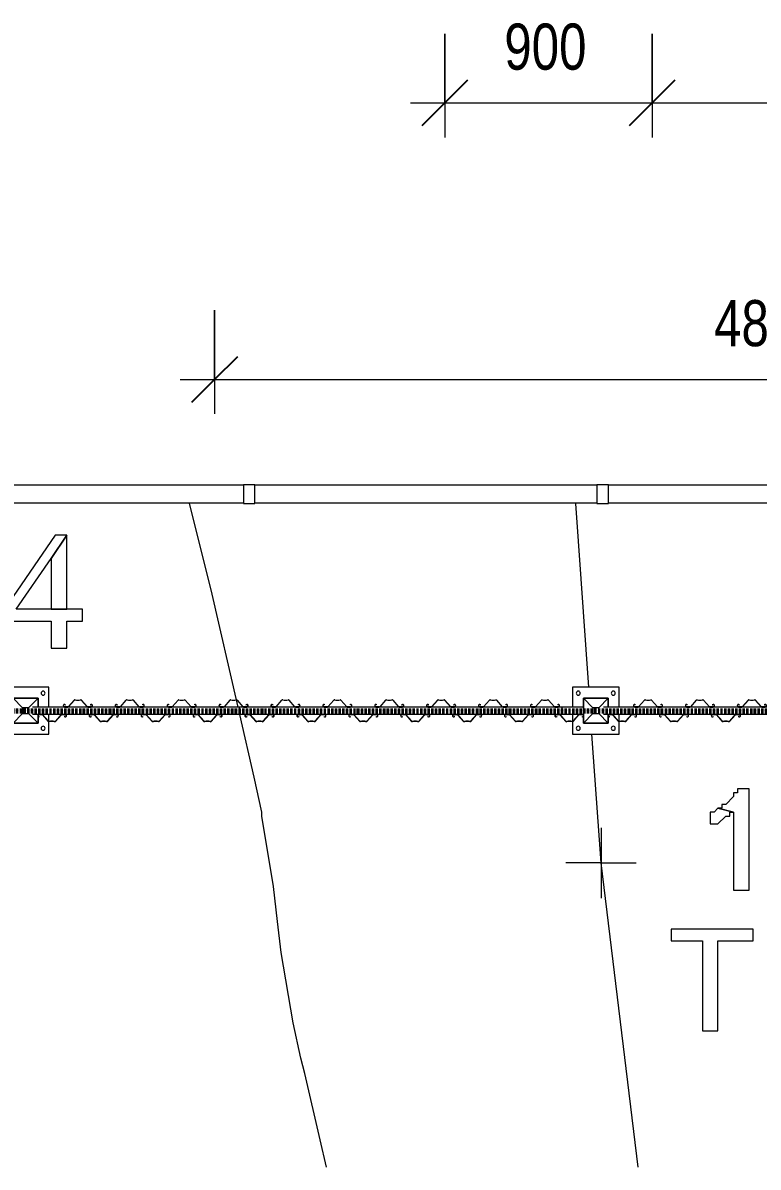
# Model space of a CAD drawing. Header units: millimetres. Extents: x -1971 to 39113, y -25802 to 13528.
# Drawn here: x 4451 to 7644, y -12172 to -7207 of the extents above; entities that cross this region are included whole.
import ezdxf

# ---------------------------------------------------------------- set-up
doc = ezdxf.new("R2010")
doc.units = ezdxf.units.MM
doc.linetypes.add('Boundary', pattern=[16, 10, -3, 0, -3])
for name, color, linetype, lineweight in [('2 Hoop survey', 8, 'Continuous', 9), ('A-ANNO-DIMS', 211, 'Continuous', 9), ('A-ANNO-DIMS-100', 211, 'Continuous', 9), ('A-FLOR-HRAL', 11, 'Continuous', 9), ('A-GLAZ-CWMG', 51, 'Continuous', 9), ('C-PROP-LINE', 91, 'Boundary', 70), ('默认', 18, 'Continuous', 9)]:
    doc.layers.add(name, color=color, linetype=linetype, lineweight=lineweight)
doc.styles.add('Avenir_1', font='', dxfattribs={"width": 0.8, "height": 200})
doc.styles.get('Avenir_1').set_extended_font_data('Avenir')
doc.dimstyles.new('OJID-2_0mm_Diagonal_Tick', dxfattribs={"dimscale": 304.8, "dimtxt": 282.499429, "dimasz": 0.656168, "dimexe": 0.492126, "dimexo": 0.0625, "dimgap": 0.164042, "dimtad": 1, "dimdsep": 46, "dimtxsty": 'Avenir_1', "dimblk1": 'OBLIQUE', "dimblk2": 'OBLIQUE', "dimsah": 1, "dimcen": 0.09, "dimdle": 0.492126, "dimazin": 3, "dimtfac": 1, "dimtdec": 4, "dimtix": 1, "dimtmove": 0, "dimatfit": 3, "dimfxl": 0.984252, "dimfxlon": 1, "dimtvp": 1, "dimtolj": 1, "dimarcsym": 2})

# ---------------------------------------------------------------- blocks, each defined once
blk = doc.blocks.new('2 Hoop survey-1260670-Ground Floor')
at = {"layer": '默认', "color": 9}
for p, q in [((55338.5, 98.9), (55282.3, 897.3)), ((55392, -510.7), (55392, -815.5)), ((55392, -663.1), (55239.7, -663.1)), ((55392, -663.1), (55544.4, -663.1))]:
    blk.add_line(p, q, dxfattribs=at)
at = {"layer": '默认', "color": 9, "flags": 128}
for points in [[(53815.5, 13.2), (53698.8, 522.2), (53605, 897.3)], [(54199.1, -1983.1), (54172.9, -1865.3), (54105.2, -1577.4), (54088.3, -1509.7), (54054.4, -1357.3), (54003.6, -1052.5), (53986.7, -917), (53969.7, -764.7), (53918.9, -459.9), (53918.9, -442.9), (53885.1, -290.6), (53822.7, -18.6)], [(55553.5, -1983.1), (55392, -663.1), (55352.8, -104.3)]]:
    blk.add_lwpolyline(points, dxfattribs=at)
for points in [[(53072.3, 759.3), (53004.6, 657.7), (53004.6, 437.5), (53072.3, 437.5), (53072.3, 759.3), (53021.5, 759.3), (52801.4, 437.5), (52801.4, 386.7), (53004.6, 386.7), (53004.6, 268.2), (53072.3, 268.2), (53072.3, 386.7), (53140, 386.7), (53140, 437.5), (52852.2, 437.5), (53004.6, 657.7)], [(56035.5, -341.3), (55984.7, -341.3), (55984.7, -358.3), (55967.7, -358.3), (55967.7, -375.2), (55933.9, -409.1), (55917, -409.1), (55917, -426), (55900, -426), (55967.7, -442.9), (55967.7, -781.6), (56035.5, -781.6)], [(55900, -426), (55883.1, -442.9), (55866.2, -442.9), (55866.2, -493.7), (55900, -493.7), (55933.9, -459.9), (55950.8, -459.9), (55950.8, -442.9), (55967.7, -442.9)], [(56052.4, -950.9), (55696.8, -950.9), (55696.8, -1001.7), (55832.3, -1001.7), (55832.3, -1391.2), (55900, -1391.2), (55900, -1001.7), (56052.4, -1001.7)]]:
    blk.add_lwpolyline(points, close=True, dxfattribs=at)
blk = doc.blocks.new('栏杆扶手 - Surface-Mounted Center-1798717-Ground Floor')
at = {"layer": 'A-FLOR-HRAL'}
for p, q in [((-15.875, 101.6), (-101.6, 101.6)), ((-101.6, 101.6), (-101.6, -101.6)), ((101.6, 101.6), (15.875, 101.6)), ((101.6, -101.6), (101.6, 101.6)), ((-53.975, 53.975), (53.975, 53.975)), ((-53.975, 53.975), (-12.7, 12.7)), ((-53.975, -53.975), (-53.975, 53.975)), ((53.975, 53.975), (-53.975, 53.975)), ((-53.975, 53.975), (-53.975, -53.975)), ((12.7, 12.7), (53.975, 53.975)), ((53.975, 53.975), (53.975, -53.975)), ((53.975, -53.975), (53.975, 53.975)), ((12.7, 12.7), (-12.7, 12.7)), ((-12.7, 12.7), (-12.7, -12.7)), ((12.7, -12.7), (12.7, 12.7)), ((-53.975, -53.975), (-12.7, -12.7)), ((-12.7, -12.7), (12.7, -12.7)), ((53.975, -53.975), (12.7, -12.7)), ((-15.875, -53.975), (-53.975, -53.975)), ((-53.975, -53.975), (-15.875, -53.975)), ((53.975, -53.975), (15.875, -53.975)), ((15.875, -53.975), (53.975, -53.975)), ((-101.6, -101.6), (-15.875, -101.6)), ((15.875, -101.6), (101.6, -101.6))]:
    blk.add_line(p, q, dxfattribs=at)
for centre, start, end in [((-76.2, 76.2), 0, 180), ((-76.2, 76.2), 180, 0), ((76.2, 76.2), 0, 180), ((76.2, 76.2), 180, 0), ((-76.2, -76.2), 0, 180), ((-76.2, -76.2), 180, 0), ((76.2, -76.2), 0, 180), ((76.2, -76.2), 180, 0)]:
    blk.add_arc(centre, 8.731, start, end, dxfattribs=at)
blk = doc.blocks.new('栏杆扶手 - Right Side-V8-Ground Floor')
at = {"layer": 'A-FLOR-HRAL'}
for p, q in [((6.2, 53.8), (6.8, 54.4)), ((15.1, 57.8), (15.1, 43.2)), ((15.9, 43.2), (15.9, 57.8)), ((14.3, 41.4), (-14.4, 15.7)), ((-13.9, 15.1), (14.8, 40.8)), ((-14.4, -15.7), (14.3, -41.4)), ((14.8, -40.8), (-13.9, -15.1)), ((15.1, -43.2), (15.1, -57.8)), ((15.9, -57.8), (15.9, -43.2)), ((6.8, -54.4), (6.2, -53.8))]:
    blk.add_line(p, q, dxfattribs=at)
for centre, radius, start, end in [((10.2, 57.8), 5.65, 154.8659, 225.2595), ((10.2, 57.8), 4.86, 154.8951, 225.3019), ((10.2, 57.8), 4.86, 0, 28.1627), ((10.2, 57.8), 5.65, 360, 14.0787), ((-11.9, 12.6), 3.97, 129.2157, 193.4871), ((-64.6, 0), 50.2, 346.5129, 13.4871), ((-11.9, 12.6), 3.17, 129.2157, 193.4871), ((-64.6, 0), 51, 346.5129, 13.4871), ((12.7, 43.2), 2.38, 311.8471, 0), ((12.7, 43.2), 3.17, 311.8458, 0), ((-11.9, -12.6), 3.97, 166.5129, 230.7843), ((-11.9, -12.6), 3.18, 166.5129, 230.7843), ((12.7, -43.2), 2.38, 0, 48.1529), ((12.7, -43.2), 3.17, 0, 48.1542), ((10.2, -57.8), 5.65, 134.7405, 360), ((10.2, -57.8), 4.86, 134.6981, 0)]:
    blk.add_arc(centre, radius, start, end, dxfattribs=at)
blk = doc.blocks.new('栏杆扶手 - Left Side-1798714-Ground Floor')
at = {"layer": 'A-FLOR-HRAL'}
for p, q in [((-15.9, 57.8), (-15.9, 43.2)), ((-15.1, 43.2), (-15.1, 57.8)), ((-6.8, 54.4), (-6.2, 53.8)), ((-14.8, 40.8), (13.9, 15.1)), ((14.4, 15.7), (-14.3, 41.4)), ((-15.9, -43.2), (-15.9, -57.8)), ((-15.1, -57.8), (-15.1, -43.2)), ((13.9, -15.1), (-14.8, -40.8)), ((-14.3, -41.4), (14.4, -15.7)), ((-6.2, -53.8), (-6.8, -54.4))]:
    blk.add_line(p, q, dxfattribs=at)
for centre, radius, start, end in [((-10.2, 57.8), 5.65, 314.7405, 180), ((-10.2, 57.8), 4.86, 314.6981, 180), ((-12.7, 43.2), 3.17, 180, 228.1542), ((-12.7, 43.2), 2.38, 180, 228.1529), ((64.6, 0), 51, 166.5129, 193.4871), ((11.9, 12.6), 3.18, 346.5129, 50.7843), ((11.9, 12.6), 3.97, 346.5129, 50.7843), ((64.6, 0), 50.2, 166.5129, 193.4871), ((-12.7, -43.2), 3.17, 131.8458, 180), ((-12.7, -43.2), 2.38, 131.8471, 180), ((11.9, -12.6), 3.17, 309.2157, 13.4871), ((11.9, -12.6), 3.97, 309.2157, 13.4871), ((-10.2, -57.8), 5.65, 180, 45.2595), ((-10.2, -57.8), 4.86, 180, 45.3019)]:
    blk.add_arc(centre, radius, start, end, dxfattribs=at)
blk = doc.blocks.new('栏杆扶手 - Right Side-V6-Ground Floor')
at = {"layer": 'A-FLOR-HRAL'}
for p, q in [((6.2, 53.8), (6.8, 54.4)), ((15.1, 57.8), (15.1, 43.2)), ((15.9, 43.2), (15.9, 57.8)), ((14.3, 41.4), (-14.4, 15.7)), ((-13.9, 15.1), (14.8, 40.8)), ((-14.4, -15.7), (14.3, -41.4)), ((14.8, -40.8), (-13.9, -15.1)), ((15.1, -43.2), (15.1, -57.8)), ((15.9, -57.8), (15.9, -43.2)), ((6.8, -54.4), (6.2, -53.8))]:
    blk.add_line(p, q, dxfattribs=at)
for centre, radius, start, end in [((10.2, 57.8), 5.65, 360, 225.2595), ((10.2, 57.8), 4.86, 0, 225.3019), ((-11.9, 12.6), 3.97, 129.2157, 193.4871), ((-64.6, 0), 50.2, 346.5129, 13.4871), ((-11.9, 12.6), 3.17, 129.2157, 193.4871), ((-64.6, 0), 51, 346.5129, 13.4871), ((12.7, 43.2), 2.38, 311.8471, 0), ((12.7, 43.2), 3.17, 311.8458, 0), ((-11.9, -12.6), 3.97, 166.5129, 230.7843), ((-11.9, -12.6), 3.18, 166.5129, 230.7843), ((12.7, -43.2), 2.38, 0, 48.1529), ((12.7, -43.2), 3.17, 0, 48.1542), ((10.2, -57.8), 5.65, 134.7405, 360), ((10.2, -57.8), 4.86, 134.6981, 0)]:
    blk.add_arc(centre, radius, start, end, dxfattribs=at)
blk = doc.blocks.new('栏杆扶手 - Right Side-V7-Ground Floor')
at = {"layer": 'A-FLOR-HRAL'}
for p, q in [((6.2, 53.8), (6.8, 54.4)), ((15.1, 57.8), (15.1, 43.2)), ((15.9, 43.2), (15.9, 57.8)), ((14.3, 41.4), (-14.4, 15.7)), ((-13.9, 15.1), (14.8, 40.8)), ((-14.4, -15.7), (14.3, -41.4)), ((14.8, -40.8), (-13.9, -15.1)), ((15.1, -43.2), (15.1, -57.8)), ((15.9, -57.8), (15.9, -43.2)), ((6.8, -54.4), (6.2, -53.8))]:
    blk.add_line(p, q, dxfattribs=at)
for centre, radius, start, end in [((10.2, 57.8), 5.65, 360, 225.2595), ((10.2, 57.8), 4.86, 0, 225.3019), ((-11.9, 12.6), 3.97, 129.2157, 193.4871), ((-64.6, 0), 50.2, 346.5129, 13.4871), ((-11.9, 12.6), 3.17, 129.2157, 193.4871), ((-64.6, 0), 51, 346.5129, 13.4871), ((12.7, 43.2), 2.38, 311.8471, 0), ((12.7, 43.2), 3.17, 311.8458, 0), ((-11.9, -12.6), 3.97, 166.5129, 230.7843), ((-11.9, -12.6), 3.18, 166.5129, 230.7843), ((12.7, -43.2), 2.38, 0, 48.1529), ((12.7, -43.2), 3.17, 0, 48.1542), ((10.2, -57.8), 5.65, 134.7405, 205.1341), ((10.2, -57.8), 4.86, 134.6981, 205.1049), ((10.2, -57.8), 4.86, 331.8373, 0), ((10.2, -57.8), 5.65, 345.9213, 360)]:
    blk.add_arc(centre, radius, start, end, dxfattribs=at)
blk = doc.blocks.new('栏杆扶手 - 栏杆扶手-2236474-Ground Floor')
at = {"layer": 'A-FLOR-HRAL'}
for p, q in [((5391.2, -10175.8), (4493.2, -10175.8)), ((5391.2, -10207.5), (5391.2, -10175.8)), ((6793.8, -10175.8), (5391.2, -10175.8)), ((6793.8, -10207.5), (6793.8, -10175.8)), ((6885.3, -10175.8), (6793.8, -10175.8)), ((8596.1, -10175.8), (6972.9, -10175.8)), ((5391.2, -10207.5), (4493.2, -10207.5)), ((6793.8, -10207.5), (5391.2, -10207.5)), ((6885.3, -10207.5), (6793.8, -10207.5)), ((8596.1, -10207.5), (6972.9, -10207.5))]:
    blk.add_line(p, q, dxfattribs=at)
at = {"rotation": 89.99999999999982}
for name, p in [('栏杆扶手 - Surface-Mounted Center-1798717-Ground Floor', (4462.9, -10191.6)), ('栏杆扶手 - Surface-Mounted Center-1798717-Ground Floor', (6939.2, -10191.6)), ('栏杆扶手 - Left Side-1798714-Ground Floor', (4689.9, -10159.8)), ('栏杆扶手 - Left Side-1798714-Ground Floor', (4915.3, -10159.8)), ('栏杆扶手 - Left Side-1798714-Ground Floor', (5140.7, -10159.8)), ('栏杆扶手 - Left Side-1798714-Ground Floor', (5366.1, -10159.8)), ('栏杆扶手 - Left Side-1798714-Ground Floor', (5591.5, -10159.8)), ('栏杆扶手 - Left Side-1798714-Ground Floor', (5816.9, -10159.8)), ('栏杆扶手 - Left Side-1798714-Ground Floor', (6042.3, -10159.8)), ('栏杆扶手 - Left Side-1798714-Ground Floor', (6267.7, -10159.8)), ('栏杆扶手 - Left Side-1798714-Ground Floor', (6493.1, -10159.8)), ('栏杆扶手 - Left Side-1798714-Ground Floor', (6718.5, -10159.8)), ('栏杆扶手 - Left Side-1798714-Ground Floor', (7166.2, -10159.8)), ('栏杆扶手 - Left Side-1798714-Ground Floor', (7391.6, -10159.8)), ('栏杆扶手 - Left Side-1798714-Ground Floor', (7617, -10159.8)), ('栏杆扶手 - Right Side-V8-Ground Floor', (4577.2, -10223.4)), ('栏杆扶手 - Right Side-V6-Ground Floor', (4802.6, -10223.4)), ('栏杆扶手 - Right Side-V6-Ground Floor', (5028, -10223.4)), ('栏杆扶手 - Right Side-V6-Ground Floor', (5253.4, -10223.4)), ('栏杆扶手 - Right Side-V6-Ground Floor', (5478.8, -10223.4)), ('栏杆扶手 - Right Side-V6-Ground Floor', (5704.2, -10223.4)), ('栏杆扶手 - Right Side-V6-Ground Floor', (5929.6, -10223.4)), ('栏杆扶手 - Right Side-V6-Ground Floor', (6155, -10223.4)), ('栏杆扶手 - Right Side-V6-Ground Floor', (6380.4, -10223.4)), ('栏杆扶手 - Right Side-V6-Ground Floor', (6605.8, -10223.4)), ('栏杆扶手 - Right Side-V7-Ground Floor', (6824.9, -10223.4)), ('栏杆扶手 - Right Side-V8-Ground Floor', (7053.5, -10223.4)), ('栏杆扶手 - Right Side-V6-Ground Floor', (7278.9, -10223.4)), ('栏杆扶手 - Right Side-V6-Ground Floor', (7504.3, -10223.4))]:
    blk.add_blockref(name, p, dxfattribs=at)
blk = doc.blocks.new('Rectangular Mullion - Frame 50 x 150mm-2344438-Ground Floor')
at = {"layer": 'A-GLAZ-CWMG'}
for p, q in [((6994, -9291.6), (6994, -9211.6)), ((6994, -9211.6), (8454, -9211.6)), ((8454, -9211.6), (8454, -9291.6)), ((8454, -9291.6), (6994, -9291.6))]:
    blk.add_line(p, q, dxfattribs=at)
blk = doc.blocks.new('Rectangular Mullion - Frame 50 x 150mm-2344439-Ground Floor')
at = {"layer": 'A-GLAZ-CWMG'}
for p, q in [((3924, -9291.6), (3924, -9211.6)), ((3924, -9211.6), (5409, -9211.6)), ((5409, -9211.6), (5409, -9291.6)), ((5409, -9291.6), (3924, -9291.6))]:
    blk.add_line(p, q, dxfattribs=at)
blk = doc.blocks.new('Rectangular Mullion - Frame 50 x 150mm-2345535-Ground Floor')
at = {"layer": 'A-GLAZ-CWMG'}
for p, q in [((-25, -40), (-25, 40)), ((-25, 40), (25, 40)), ((25, 40), (25, -40)), ((25, -40), (-25, -40))]:
    blk.add_line(p, q, dxfattribs=at)
blk = doc.blocks.new('Family - ___-1140397-Ground Floor')
at = {"layer": 'C-PROP-LINE'}
blk.add_line((-1970.5, -10191.6), (39038, -10191.6), dxfattribs=at)
blk = doc.blocks.new('DIMBLOCK1-Ground Floor')
at = {"layer": 'A-ANNO-DIMS-100'}
for p, q in [((5284, -8453.9), (5284, -8903.9)), ((5284, -8753.9), (5284, -8453.9)), ((10134, -8453.9), (10134, -8903.9)), ((10134, -8753.9), (10134, -8453.9)), ((5134, -8753.9), (10134, -8753.9))]:
    blk.add_line(p, q, dxfattribs=at)
at = {"layer": 'A-ANNO-DIMS-100', "lineweight": 25}
for p, q in [((5284, -8753.9), (5384, -8653.9)), ((10134, -8753.9), (10234, -8653.9)), ((5284, -8753.9), (5184, -8853.9)), ((10134, -8753.9), (10034, -8853.9))]:
    blk.add_line(p, q, dxfattribs=at)
at = {"layer": 'A-ANNO-DIMS-100', "color": 0, "insert": (7452.9, -8409.7), "char_height": 200, "width": 614.719, "attachment_point": 1, "line_spacing_factor": 1.129998, "style": 'Avenir_1'}
blk.add_mtext('4850', dxfattribs=at)
blk = doc.blocks.new('_Oblique')
at = {"color": 0, "linetype": 'ByBlock', "lineweight": -2}
blk.add_line((-0.5, -0.5), (0.5, 0.5), dxfattribs=at)
blk = doc.blocks.new('DIMBLOCK33-Ground Floor')
at = {"layer": 'A-ANNO-DIMS-100'}
for p, q in [((6284, -7253.9), (6284, -7703.9)), ((6284, -7553.9), (6284, -7253.9)), ((7184, -7253.9), (7184, -7703.9)), ((7184, -7553.9), (7184, -7253.9)), ((6134, -7553.9), (7184, -7553.9))]:
    blk.add_line(p, q, dxfattribs=at)
at = {"layer": 'A-ANNO-DIMS-100', "lineweight": 25}
for p, q in [((6284, -7553.9), (6384, -7453.9)), ((7184, -7553.9), (7284, -7453.9)), ((6284, -7553.9), (6184, -7653.9)), ((7184, -7553.9), (7084, -7653.9))]:
    blk.add_line(p, q, dxfattribs=at)
at = {"layer": 'A-ANNO-DIMS-100', "color": 0, "insert": (6541.9, -7209.7), "char_height": 200, "width": 461.039, "attachment_point": 1, "line_spacing_factor": 1.129998, "style": 'Avenir_1'}
blk.add_mtext('900', dxfattribs=at)
blk = doc.blocks.new('DIMBLOCK34-Ground Floor')
at = {"layer": 'A-ANNO-DIMS-100'}
for p, q in [((7184, -7253.9), (7184, -7703.9)), ((7184, -7553.9), (7184, -7253.9)), ((8684, -7253.9), (8684, -7703.9)), ((8684, -7553.9), (8684, -7253.9)), ((7184, -7553.9), (8684, -7553.9))]:
    blk.add_line(p, q, dxfattribs=at)
at = {"layer": 'A-ANNO-DIMS-100', "lineweight": 25}
for p, q in [((7184, -7553.9), (7284, -7453.9)), ((8684, -7553.9), (8784, -7453.9)), ((7184, -7553.9), (7084, -7653.9)), ((8684, -7553.9), (8584, -7653.9))]:
    blk.add_line(p, q, dxfattribs=at)
at = {"layer": 'A-ANNO-DIMS-100', "color": 0, "insert": (7677.9, -7209.7), "char_height": 200, "width": 614.719, "attachment_point": 1, "line_spacing_factor": 1.129998, "style": 'Avenir_1'}
blk.add_mtext('1500', dxfattribs=at)

msp = doc.modelspace()

# ---------------------------------------------------------------- block references
at = {"layer": '2 Hoop survey', "color": 9}
msp.add_blockref('2 Hoop survey-1260670-Ground Floor', (-48430.024, -10188.937), dxfattribs=at)
at = {"layer": 'A-FLOR-HRAL'}
msp.add_blockref('栏杆扶手 - 栏杆扶手-2236474-Ground Floor', (0, 0), dxfattribs=at)
at = {"layer": 'A-GLAZ-CWMG'}
for name, p in [('Rectangular Mullion - Frame 50 x 150mm-2344439-Ground Floor', (0, 0)), ('Rectangular Mullion - Frame 50 x 150mm-2344439-Ground Floor', (1535, 0)), ('Rectangular Mullion - Frame 50 x 150mm-2344438-Ground Floor', (0, 0))]:
    msp.add_blockref(name, p, dxfattribs=at)
at = {"layer": 'A-GLAZ-CWMG', "extrusion": (0, 0, -1), "rotation": 180}
for p in [(-5434.04, -9251.636), (-6969.04, -9251.636)]:
    msp.add_blockref('Rectangular Mullion - Frame 50 x 150mm-2345535-Ground Floor', p, dxfattribs=at)
at = {"layer": 'C-PROP-LINE'}
msp.add_blockref('Family - ___-1140397-Ground Floor', (0, 0), dxfattribs=at)

# ---------------------------------------------------------------- dimensions: what is measured, and where the dimension line sits
at = {"layer": 'A-ANNO-DIMS'}
for base, p1, p2, override, picture, middle in [((7184.04, -7553.866), (6284.04, -7253.866), (7184.04, -7253.866), {"dimfxl": 900}, 'DIMBLOCK33-Ground Floor', (6734.04, -7400.476)), ((8684.04, -7553.866), (7184.04, -7253.866), (8684.04, -7253.866), {"dimfxl": 1500}, 'DIMBLOCK34-Ground Floor', (7934.04, -7400.476)), ((10134.04, -8753.866), (5284.04, -8453.866), (10134.04, -8453.866), {"dimfxl": 4850}, 'DIMBLOCK1-Ground Floor', (7709.04, -8600.476))]:
    dim = msp.add_linear_dim(base=base, p1=p1, p2=p2, dimstyle='OJID-2_0mm_Diagonal_Tick', override=override, dxfattribs=at)
    dim.commit()
    dim.dimension.update_dxf_attribs({"geometry": picture, "text_midpoint": middle})

doc.saveas('drawing.dxf')
